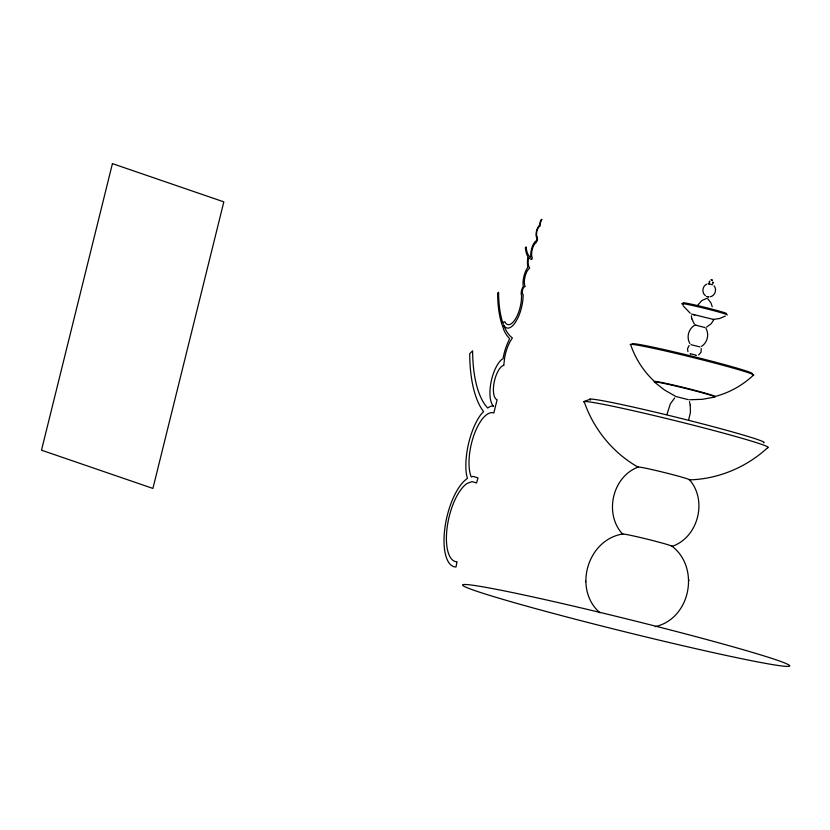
<?xml version="1.0" encoding="UTF-8"?>
<svg xmlns="http://www.w3.org/2000/svg" width="830" height="830" viewBox="0 0 830 830"><rect width="100%" height="100%" fill="white"/><g stroke="black" fill="none" stroke-linecap="round" stroke-linejoin="round"><path stroke-width="1.25" d="M503.779 365.221L504.723 357.201A24.578 9.794 -77.1 0 1 512.38 338.028L510.315 336.192A86.735 34.559 -77.1 0 1 503.53 324.841A23.997 9.566 -77.1 0 0 515.638 321.978L517.723 318.253A23.997 9.566 -77.1 0 0 523.139 294.577A4.098 1.629 -77.1 0 1 522.568 290.064A4.098 1.629 -77.1 0 1 525.1 286.63L524.425 283.985A10.427 4.15 -77.1 0 1 529.664 268.173L528.637 266.223A12.398 4.939 -77.1 0 1 528.326 258.4L528.492 257.383L528.824 257.798A27.317 10.883 -77.1 0 0 531.076 259.219L531.916 259.375L532.248 257.767A8.487 3.382 -77.1 0 1 532.206 249.623A8.487 3.382 -77.1 0 1 535.952 242.765A3.372 1.338 -77.1 0 0 537.342 237.152A5.727 2.283 -77.1 0 1 536.937 231.093A5.727 2.283 -77.1 0 1 540.039 226.248L540.06 225.262A5.198 2.075 -77.1 0 1 541.534 220.22L542 219.597L541.336 219.369A6.443 2.563 -77.1 0 0 539.562 224.94L538.846 226.061A6.785 2.708 -77.1 0 0 536.222 232.483A6.785 2.708 -77.1 0 0 537.02 238.137A1.857 0.737 -77.1 0 1 536.076 240.897A10.479 4.181 -77.1 0 0 530.816 256.771L530.712 257.321A25.678 10.23 -77.1 0 1 526.085 246.852L525.359 247.755A27.317 10.883 -77.1 0 0 527.579 256.076L527.953 257.124A13.82 5.509 -77.1 0 0 527.807 266.306L527.579 267.727A13.363 5.322 -77.1 0 0 523.139 285.686L523.305 286.62A5.395 2.148 -77.1 0 0 521.582 295.698L521.385 300.055A20.501 8.165 -77.1 0 1 516.945 316.261L515.16 319.446A20.501 8.165 -77.1 0 1 506.093 323.659L504.713 321.75A3.341 1.328 -77.1 0 0 503.042 323.399L502.254 321.075A86.735 34.559 -77.1 0 1 498.581 292.233L497.637 293.104A88.831 35.4 -77.1 0 0 502.71 326.501L504.018 330.392A89.308 35.586 -77.1 0 0 509.506 338.567L508.935 340.362A28.075 11.184 -77.1 0 0 503.302 357.201L503.053 358.695L501.849 359.38A25.543 10.178 -77.1 0 0 490.987 382.443A25.543 10.178 -77.1 0 0 492.947 405.58L493.705 406.14L490.945 406.119L487.625 408.007L485.062 404.843A115.847 46.158 -77.1 0 1 472.592 350.82L469.676 353.798L469.894 361.735A122.373 48.763 -77.1 0 0 482.842 410.653L483.579 411.566L480.954 414.429A43.108 17.181 -77.1 0 0 466.315 473.567L467.404 478.443A46.324 18.457 -77.1 0 0 444.818 528.471A46.324 18.457 -77.1 0 0 455.992 567.025L457.008 561.786A40.971 16.32 -77.1 0 1 447.121 527.683A40.971 16.32 -77.1 0 1 467.103 483.444L472.094 481.608L476.513 482.967L478.049 477.904L473.059 476.368L471.388 476.98L470.838 475.932A36.084 14.38 -77.1 0 1 474.221 434.37A36.084 14.38 -77.1 0 1 493.84 412.956L497.097 399.77A17.804 7.097 -77.1 0 1 493.757 384.736A17.804 7.097 -77.1 0 1 501.704 366.383L503.758 365.221M599.955 612.82C572.897 589.3 587.308 539.759 622.687 533.991M671.947 546.15C700.396 567.834 690.508 618.755 655.192 626.65M689.336 479.595C707.751 500.283 698.352 537.435 671.999 546.42A25.595 0.986 13.9 0 0 647.141 539.147A25.595 0.986 13.9 0 0 622.739 534.271C603.825 514.061 612.218 476.648 638.332 467.01M666.967 414.367L670.318 403.857L674.697 397.944M709.536 282.293L709.764 281.37M712.835 282.148L712.607 283.072M688.641 419.835L690.415 412.666L690.249 405.185M713.665 319.861L711.31 323.627L706.569 327.113M708.955 282.242L709.546 281.256M697.874 305.046L701.765 300.605L706.621 298.406M711.839 280.032C714.101 280.509 709.204 279.866 711.559 279.575M689.076 345.539L687.499 348.818L687.935 351.609M694.295 325.485C688.35 329.126 686.337 337.53 689.855 343.506M701.495 346.38C707.44 342.728 709.442 334.345 705.925 328.358M698.653 354.96L701.06 352.242L701.205 348.6M706.921 284.078C702.315 285.894 701.433 292.772 705.427 295.688M725.316 316.064L719.486 318.533L713.043 319.457M584.279 401.492L590.306 399.116M710.003 296.818C714.931 296.103 717.286 289.608 714.08 285.842M689.637 399.749L702.377 399.313L714.827 397.051A31.322 1.204 13.9 0 0 684.408 388.15A31.322 1.204 13.9 0 0 654.538 382.174L664.446 389.955L675.454 396.252M705.012 327.549L695.198 325.028L696.246 325.433M700.032 346.93L690.934 344.678M688.35 399.655L676.263 396.605M712.565 284.763L708.343 283.652L709.266 283.964M693.496 314.746L694.752 314.964M696.204 355.448C698.238 355.582 688.226 353.124 690.363 354.005M690.218 313.18L682.986 305.616M694.347 324.105L691.784 318.699M689.471 401.668L690.27 405.279M707.668 298.665L710.926 302.867L712.213 306.685M713.779 319.519L691.535 314.031M691.411 315.753L691.535 317.351M688.859 580.046L688.962 580.595M585.575 581.218L585.679 581.757M691.514 317.236L691.805 318.813M713.074 282.148L713.146 283.3M683.37 303.012A22.254 0.851 13.9 0 1 704.587 307.256A22.254 0.851 13.9 0 1 726.198 313.584M683.515 304.423A23.479 0.903 13.9 0 1 701.34 307.546A23.479 0.903 13.9 0 1 727.111 314.954M632.771 344.346A61.877 2.376 13.9 0 1 691.774 356.143A61.877 2.376 13.9 0 1 751.866 373.739M590.493 400.091A89.827 3.445 13.9 0 1 676.16 417.21A89.827 3.445 13.9 0 1 763.403 442.764M112.424 163.624L41.5 450.192L152.907 488.434L223.83 201.866L112.424 163.624M753.298 375.274C742.497 385.442 729.155 392.839 714.796 396.574A31.177 1.193 13.9 0 0 684.522 387.703A31.177 1.193 13.9 0 0 654.787 381.759C643.873 371.788 635.562 359.037 630.8 345.041A63.64 2.438 13.9 0 1 691.494 357.17A63.64 2.438 13.9 0 1 753.298 375.274M767.615 447.712C746.481 467.3 718.23 479.097 689.388 479.885A26.498 1.017 13.9 0 0 663.658 472.353A26.498 1.017 13.9 0 0 638.384 467.3C613.328 453.201 593.948 429.629 584.476 402.519A95.149 3.652 13.9 0 1 675.215 420.665A95.149 3.652 13.9 0 1 767.615 447.712M706.807 296.486L708.457 296.912L706.807 296.486M527.745 606.45A168.417 6.464 13.9 0 0 788.5 666.376A168.417 6.464 13.9 0 0 562.47 603.576A168.417 6.464 13.9 0 0 527.745 606.45"/></g></svg>
